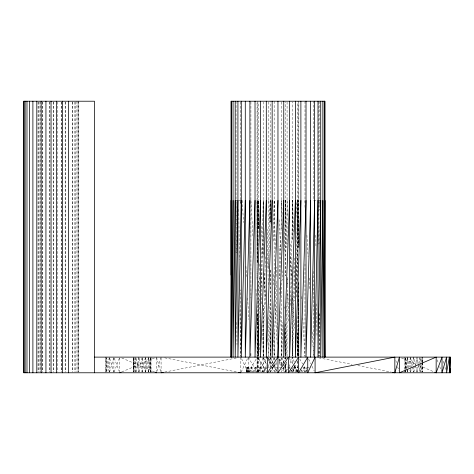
<?xml version="1.0" encoding="UTF-8"?>
<svg xmlns="http://www.w3.org/2000/svg" width="474" height="474" viewBox="0 0 474 474"><rect width="100%" height="100%" fill="white"/><g stroke="black" fill="none" stroke-linecap="round" stroke-linejoin="round"><path stroke-width="0.36" stroke-dasharray="2.37 1.78" d="M257.062 356.377L257.121 331.249M258.881 228.527L258.531 200.443L258.531 228.527L258.531 101.957M263.183 356.377L263.183 305.386L263.189 356.377L265.327 256.612M264.024 239.613L263.189 200.443L263.183 255.131L263.189 101.957M270.784 221.133L270.269 200.443L270.269 221.873L270.269 101.217M284.4 250.699L285.644 200.443L285.644 275.821L285.644 101.957M290.491 305.386L292.731 200.443L292.731 240.348L292.731 101.957M296.244 292.085L297.382 200.443L297.382 281.734L297.382 101.217M298.845 356.377L298.845 281.734L298.851 356.377L298.679 281.734L298.502 356.377L298.087 299.473M257.145 323.861L257.163 314.25M257.281 262.519L257.418 200.443L257.738 245.526M298.78 230.743L298.845 101.217M257.323 314.25L257.418 356.377L257.732 312.775M257.738 312.034L257.838 297.992M258.212 245.526L258.531 200.443M297.666 316.472L297.388 356.377L297.074 332.73M298.164 247.742L298.496 200.443L298.602 247.742M259.509 278.042L258.549 356.377L258.111 297.992M261.393 303.905L263.189 200.443M294.443 258.087L292.742 356.377L292.731 290.603L292.725 356.377L291.984 322.379M268.254 284.69L267.212 229.262M268.645 268.432L270.269 200.443M275.951 283.215L274.173 356.377L274.156 331.249M276.111 276.561L276.342 266.957M279.482 294.301L279.66 286.906M287.161 293.56L285.668 356.377L285.241 340.859M287.363 285.431L287.552 277.302M271.365 312.775L270.293 356.377L268.995 303.905M273.148 241.088L274.156 200.443L275.358 249.958M281.775 356.377L282.623 322.379M150.459 372.072L151.052 357.118L151.052 372.072M422.393 362.811L422.026 372.072L421.996 362.811M422.423 362.1L422.618 357.118L422.618 361.389M105.661 372.072L106.496 357.829L106.537 372.072L105.619 357.118L105.619 372.072M246.8 372.131L247.15 367.563L247.748 372.131M257.133 372.072L258.537 357.118L262.987 372.102M297.453 372.072L298.045 365.661M134.012 372.072L135.896 357.118L138.769 372.072M148.546 372.072L150.43 357.118L150.43 372.072M405.578 372.072L405.845 369.933M405.94 369.222L407.462 357.118L409.382 367.089M420.112 372.072L421.007 364.95M421.368 362.1L421.996 357.118M106.668 372.072L109.346 357.118L113.695 372.102M247.955 372.131L248.826 367.563L249.964 372.131M136.032 372.072L138.906 357.118L142.028 372.072M145.583 372.072L148.451 357.118L150.341 372.072M407.604 372.072L407.877 370.644M408.422 367.8L410.472 357.118L412.404 366.372M417.15 372.072L418.655 364.239M418.791 363.528L420.023 357.118L420.74 362.811M139.054 372.072L142.176 357.118L145.293 372.072M142.324 372.072L145.441 357.118L148.315 372.072M410.626 372.072L411.515 367.8M411.663 367.089L413.743 357.118L415.378 364.95L417.013 357.118L418.24 363.528M413.891 372.072L415.23 365.661M268.403 366.864L270.417 357.811M284.4 364.779L285.342 367.563L286.586 361.988M305.955 372.131L307.093 367.563L304.509 372.203M109.541 372.102L113.89 357.118L119.252 371.42M156.894 371.42L161.083 357.118M258.733 372.102L263.189 357.118L266.732 364.95L263.479 372.131M294.952 365.288L292.926 372.102L294.958 365.288M250.325 372.131L251.73 367.563L253.394 372.131M247.357 372.131L248.826 367.563L248.826 372.131M271.756 364.079L273.877 357.811M283.458 362.687L285.111 357.811M302.525 372.131L304.184 367.563L305.594 372.131M273.409 365.472L274.114 367.563L276.277 361.686M279.162 364.299L281.562 357.769M114.145 372.102L119.762 357.118M253.904 372.131L255.8 367.563L257.909 372.131M268.491 361.034L270.269 357.118M285.941 372.131L287.422 368.867M292.731 357.118L289.187 364.95L290.372 367.563M241.136 372.131L248.18 357.118L256.92 372.155M270.583 372.131L274.754 363.647M281.159 366.254L285.33 357.769L285.342 359.902M258.531 372.131L260.813 367.563L263.224 372.131M292.695 372.131L295.106 367.563L297.382 372.131M275.459 372.203L277.96 367.563L272.775 372.309M263.888 372.203L266.424 367.563L266.424 372.131M281.094 372.203L283.659 367.563L286.255 372.203M249.146 372.203L251.73 367.563L251.73 372.131M269.665 372.203L272.26 367.563L274.825 372.203M248.548 372.155L257.287 357.118L257.287 372.072M257.678 372.179L266.311 358.925M252.186 372.203L255.8 367.563L255.8 372.131M300.569 372.203L304.184 367.563L304.184 372.131M256.304 372.262L260.813 367.563L260.813 372.131M295.604 372.262L299.112 368.606M261.322 372.309L266.424 367.563M290.515 371.835L295.106 367.563L295.106 372.131M281.586 369.459L283.659 367.563L283.659 372.131M284.193 372.309L288.435 368.511M121.8 371.912L154.453 357.989M164.703 372.072L237.207 357.829M238.108 200.443L236.028 200.443L236.384 252.915M238.671 200.443L241.627 200.443M246.622 372.131L246.622 367.563L290.355 367.563M293.003 367.563L298.004 367.563M302.827 367.563L309.291 367.563M318.712 357.829L352.064 364.382M357.864 365.519L391.216 372.072M164.703 357.829L237.207 372.072M401.466 357.989L416.433 364.37M419.152 365.531L434.119 371.912M121.8 357.989L154.453 371.912M279.168 358.925L282.794 364.346M283.197 364.95L287.226 370.976M268.29 358.32L271.916 363.748M272.319 364.346L277.154 371.58M289.217 358.32L292.748 363.748M294.318 366.153L297.85 371.58M257.678 357.722L266.702 371.58M299.728 358.996L302.637 364.008M304.095 366.515L307.01 371.533M290.129 368.725L289.496 367.563L289.496 368.867M290.444 369.299L292.031 372.203M278.913 359.073L281.805 364.95M283.079 367.563L285.33 372.131M272.834 362.337L270.583 357.769L270.571 367.563M274.108 364.95L277.32 371.48M308.657 359.073L310.802 363.647M312.022 366.254L314.167 370.828M247.878 372.131L240.828 357.118L240.828 372.072M285.644 357.118L286.243 358.421M291.546 370.17L292.434 372.131M263.183 357.118L266.726 364.95M300.658 368.867L302.015 372.131M437.176 359.843L438.456 363.25M439.73 366.651L441.519 371.42M279.162 360.382L281.325 366.254M274.357 357.769L275.074 359.73M276.034 362.337L277.237 365.602M282.042 357.811L284.163 364.079M270.808 357.811L272.461 362.687M294.147 361.887L292.725 357.118L292.725 363.528M295.154 365.288L297.18 372.102M395.837 360.524L396.436 362.569M397.633 366.651L398.83 370.739M156.491 357.118L160.882 372.102M443.214 361.206L443.806 363.25M444.991 367.332L445.584 369.376M285.502 357.811L285.81 359.203M286.432 361.988L287.363 366.171M268.403 357.811L270.263 366.171M415.526 365.661L416.865 372.072M412.552 367.089L413.595 372.072M418.376 364.239L419.881 372.072M409.927 369.933L410.336 372.072M106.537 357.118L109.216 372.072M420.829 363.528L421.907 372.072M406.923 368.511L405.489 357.118L404.891 372.072L404.867 357.829M407.018 369.222L407.373 372.072M135.807 372.072L133.923 357.118L133.324 372.072L133.295 357.829M297.719 360.678L298.045 364.239M257.062 357.118L258.472 372.072M287.078 200.443L287.973 215.96M290.319 256.612L291.516 277.302M292.707 297.992L294.455 328.292M279.073 219.658L280.839 249.958M282.042 270.648L282.605 280.258M285.573 331.249L287.037 356.377L287.078 293.56M268.835 200.443L270.168 223.355M273.137 274.345L273.741 284.69M274.902 304.646L277.314 346.032M261.287 226.311L263.076 257.346M264.273 278.042L265.422 297.992M267.81 339.378L268.794 356.377M296.244 202.659L298.632 244.785M301.565 296.517L301.731 299.473M302.779 317.947L304.954 356.377L304.995 264M250.918 200.443L253.009 237.397M255.942 289.128L256.357 296.517M257.364 314.25L259.503 351.945M304.995 200.443L305.12 202.659M306.915 235.175L308.094 256.612M309.279 278.042L309.889 289.128M312.253 331.99L313.598 356.377M242.273 200.443L243.5 222.614M245.899 266.216L246.474 276.561M247.653 297.992L248.838 319.429M250.71 353.42L250.876 356.377M422.198 362.1L422.026 357.829L421.996 362.1M422.221 362.811L422.595 372.072L422.618 362.1M404.867 357.118L405.347 369.222M405.377 369.933L405.46 372.072L405.489 369.933M150.459 357.829L151.022 372.072M133.295 357.118L133.893 372.072L133.923 357.829M285.644 200.443L286.776 247.742M287.481 277.302L288.542 321.645M282.107 214.485L281.757 200.443L279.861 278.777L279.067 246.261M284.4 306.862L284.441 308.343M280.649 311.3L281.74 356.377L281.757 280.258M276.111 280.999L277.296 329.774M273.735 340.119L274.138 356.377M246.622 367.563L246.735 372.131L247.15 367.563L247.15 372.131M290.319 244.045L291.279 289.128M264.729 272.87L265.44 306.121M292.731 200.443L293.293 232.959M293.88 266.957L294.467 300.949M261.293 247.742L261.986 287.647M262.555 320.904L263.177 356.377M319.95 204.875L319.885 200.443L313.64 200.443L313.64 101.217M296.25 265.476L296.653 297.992M259.319 264L259.515 279.518M315.808 235.175L315.945 247.001M316.614 303.905L316.993 335.687M240.519 200.443L240.561 204.14M238.772 209.312L239.364 259.562M239.957 309.818L240.508 356.377L240.519 289.863M318.765 351.204L318.818 356.377L318.824 347.507M297.382 200.443L297.832 264M318.824 200.443L319.121 244.045M319.589 313.515L319.879 356.377L319.885 313.515M236.852 322.379L237 344.551M257.204 262.519L257.068 200.443L257.068 279.518L257.068 101.217M420.023 357.829L420.023 372.072M417.013 357.829L417.013 364.239M417.013 367.089L417.013 372.072M413.743 357.829L413.743 365.661M413.743 366.372L413.743 372.072M410.472 357.118L410.472 367.089M410.472 367.8L410.472 372.072M407.462 357.118L407.462 368.511M407.462 369.222L407.462 372.072M405.489 357.829L405.489 369.222M319.885 101.217L319.885 210.053M318.824 101.957L318.824 244.045M313.64 271.389L313.64 356.377M304.995 101.217L304.995 208.572M298.496 101.217L298.496 247.742M298.496 299.473L298.496 356.377M297.376 361.389L297.376 372.072M292.731 367.8L292.725 372.072M287.078 101.957L287.078 244.045M285.342 364.079L285.342 367.563M281.805 357.811L281.805 364.779M281.757 101.957L281.757 230.743M274.156 101.217L274.156 281.734M274.114 357.811L274.114 361.295M274.114 364.779L274.114 367.563M272.26 367.563L272.26 372.131M270.269 357.829L270.269 366.372M270.263 370.644L270.263 372.072M268.835 101.957L268.835 268.432M268.835 317.207L268.835 356.377M263.189 357.829L263.183 372.072M258.537 357.118L258.531 372.072M257.418 101.217L257.418 262.519M257.418 314.25L257.418 356.377M257.074 357.829L257.062 372.072M250.918 101.957L250.918 297.992M250.918 353.42L250.918 356.377M248.18 357.829L248.18 372.072M240.519 101.957L240.519 205.615M236.028 101.217L236.028 252.915M161.083 357.829L161.083 372.072M156.491 357.829L156.491 371.361M148.451 357.118L148.451 372.072M145.441 357.118L145.441 372.072M142.176 357.829L142.176 372.072M138.906 357.118L138.906 372.072M135.896 357.829L135.896 372.072M119.762 357.829L119.762 371.361M113.89 357.829L113.89 372.072M109.346 357.829L109.346 372.072M78.423 101.217L78.423 372.043M78.092 101.957L78.092 372.043L78.062 101.217M76.924 101.217L76.984 372.043M75.064 101.957L75.064 372.043M74.975 101.957L74.975 372.043M72.362 101.957L72.362 372.043M72.249 101.957L72.249 372.043M65.294 101.957L65.294 372.043M65.151 101.957L65.151 372.043M61.413 101.957L61.413 372.043M61.259 101.957L61.259 372.043M57.615 101.957L57.615 372.043M53.811 101.957L53.811 372.043M53.657 101.957L53.657 372.043M49.918 101.957L49.918 372.043M49.77 101.957L49.77 372.043M42.82 101.957L42.82 372.043M42.707 101.957L42.707 372.043M40.094 101.217L40.094 372.043M40.006 101.957L40.006 372.043M38.139 101.957L38.139 372.043M38.08 101.957L38.08 372.043M258.531 280.999L258.531 356.377L258.537 280.999M270.269 269.913L270.263 356.377L270.269 269.913M285.644 323.861L285.644 356.377L285.65 323.861M297.376 332.73L297.376 356.377L297.382 332.73M285.65 359.251L285.65 357.829L285.644 359.251M285.65 372.072L285.65 363.528L285.644 372.072"/><path stroke-width="0.71" d="M231.656 200.443L231.004 357.118L231.004 101.217L324.909 101.217L324.909 357.118L324.761 200.443M324.909 200.443L324.263 357.118L324.263 101.217M233.072 200.443L231.656 357.118L231.656 101.217M324.263 200.443L322.847 357.118L322.847 101.217M235.193 200.443L233.072 357.118L233.072 101.217M322.847 200.443L320.726 357.118L320.726 101.217M237.924 200.443L235.193 357.118L235.193 101.217M320.726 200.443L317.995 357.118L317.995 101.217M241.272 200.443L237.924 357.118L237.924 101.217M317.995 200.443L314.647 357.118L314.647 101.217M245.283 200.443L241.272 357.118L241.272 101.217M314.647 200.443L310.636 357.118L310.636 101.217M249.899 200.443L245.283 357.118L245.283 101.217M310.636 200.443L306.02 357.118L306.02 101.217M255.024 200.443L249.899 357.118L249.899 101.217M306.02 200.443L300.889 357.118L300.889 101.217M260.54 200.443L255.024 357.118L255.024 101.217M300.889 200.443L295.379 357.118L295.379 101.217M266.299 200.443L260.54 357.118L260.54 101.217M272.153 200.443L266.299 357.118L266.299 101.217M277.96 200.443L272.153 357.118L272.153 101.217M283.76 200.443L277.96 357.118L267.484 372.783L267.484 357.118L266.702 358.32M289.62 200.443L283.76 357.118L283.76 101.217M295.379 200.443L289.62 357.118L289.62 101.217M94.456 357.118L450.3 357.118L449.382 372.783L449.382 357.118L446.573 372.783L446.573 357.118L442.029 372.783L442.029 357.118L436.157 372.783L434.794 372.203M392.662 372.357L394.836 372.783L399.428 357.118L399.428 372.783L436.157 357.118L436.157 372.783M119.762 372.783L121.125 372.203M161.083 372.783L163.257 372.357M450.3 357.118L450.3 372.783L23.7 372.783L23.7 101.217L94.456 101.217L94.456 372.783M238.653 372.357L240.828 372.783M155.134 372.203L156.491 372.783M450.051 368.511L450.3 372.783M324.453 304.646L324.761 357.118L324.761 101.217M231.004 200.443L231.075 275.086M394.836 372.783L394.836 357.118L315.086 372.783L315.086 357.118L307.739 372.783L307.739 357.118L298.632 372.783L298.632 357.118L288.435 372.783L288.435 357.118L277.96 372.783L277.96 101.217M68.576 101.217L68.576 372.783M62.503 101.217L62.503 372.783M56.619 101.217L56.619 372.783M51.056 101.217L51.056 372.783M45.937 101.217L45.937 372.783M41.191 101.217L41.191 372.783M36.8 101.217L36.8 372.783M32.896 101.217L32.896 372.783M29.589 101.217L29.589 372.783M26.982 101.217L26.982 372.783M25.128 101.217L25.128 372.783M24.038 101.217L24.038 372.783"/></g></svg>
